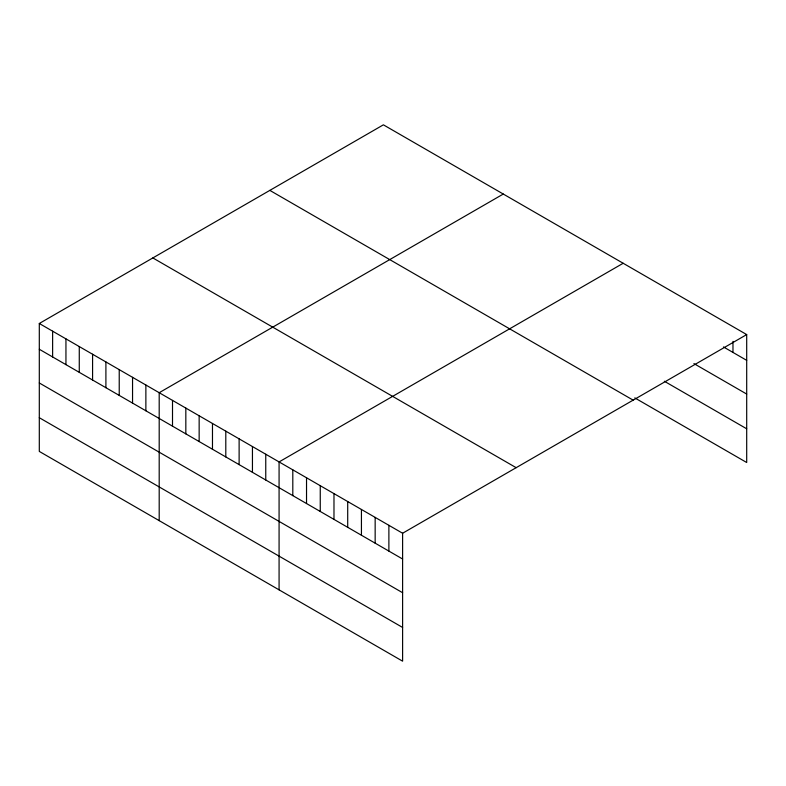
<?xml version="1.0" encoding="UTF-8"?>
<svg xmlns="http://www.w3.org/2000/svg" width="786" height="786" viewBox="0 0 786 786"><rect width="100%" height="100%" fill="white"/><g stroke="black" fill="none" stroke-linecap="round" stroke-linejoin="round"><path stroke-width="1.18" d="M39.3 323.488L402.609 533.242L402.609 661.173L39.3 451.419L39.3 323.488L383.391 124.827L746.7 334.581L746.7 462.512L634.793 397.903M503.286 194.044L159.194 392.705L159.194 520.637M623.18 263.261L279.079 461.922L279.079 589.854M402.609 533.242L746.7 334.581M723.474 346.94L746.7 360.352M693.91 363.584L746.7 394.061M664.347 381.249L746.7 428.792M269.844 190.389L633.152 400.143M152.848 257.936L516.156 467.68M39.3 349.259L402.609 559.013M39.3 382.969L402.609 592.723M39.3 417.71L402.609 627.454M732.974 341.379L732.974 352.423M388.883 525.323L388.883 551.084M375.158 517.394L375.158 543.165M361.432 509.475L361.432 535.237M347.707 501.547L347.707 527.318M333.981 493.628L333.981 519.389M320.256 485.699L320.256 511.47M306.53 477.78L306.53 503.541M292.805 469.851L292.805 495.622M265.756 454.239L265.756 480.01M252.444 446.546L252.444 472.317M239.121 438.853L239.121 464.624M225.798 431.16L225.798 456.931M212.475 423.477L212.475 449.238M199.153 415.784L199.153 441.555M185.83 408.091L185.83 433.862M172.507 400.398L172.507 426.169M145.872 385.022L145.872 410.783M132.549 377.329L132.549 403.1M119.226 369.636L119.226 395.407M105.904 361.943L105.904 387.714M92.581 354.25L92.581 380.021M79.268 346.567L79.268 372.328M65.945 338.874L65.945 364.645M52.623 331.181L52.623 356.952"/></g></svg>
